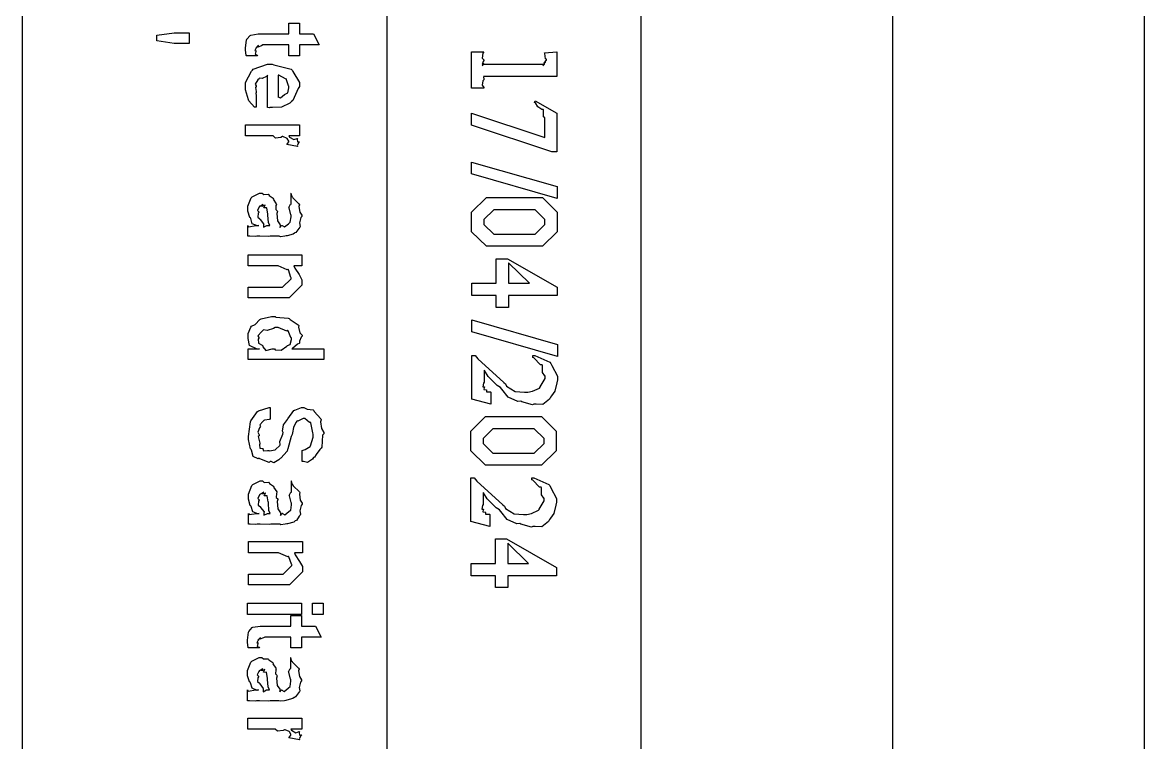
# Model space of a CAD drawing. Extents: x 0.2 to 11.6, y 0.3 to 16.2.
# Drawn here: x 2.912 to 3.707, y 0.869 to 1.379 of the extents above; entities that cross this region are included whole.
import ezdxf

# ---------------------------------------------------------------- set-up
doc = ezdxf.new("R2010")
doc.units = 0
doc.header["$MEASUREMENT"] = 0

msp = doc.modelspace()

# ---------------------------------------------------------------- linework, layer by layer
at = {"color": 0}
for p, q in [((2.91168, 0.530003), (2.91168, 4.18001)), ((3.16997, 0.528321), (3.16997, 4.18001)), ((3.34999, 0.528321), (3.34999, 4.18001)), ((3.52832, 0.528321), (3.52832, 4.18001)), ((3.70665, 0.528321), (3.70665, 4.18001)), ((3.10032, 1.37071), (3.10032, 1.37831)), ((3.10032, 1.37831), (3.10792, 1.37831)), ((3.10792, 1.37831), (3.10792, 1.37071)), ((3.00678, 1.36984), (3.01915, 1.37158)), ((3.00678, 1.36572), (3.00678, 1.36984)), ((3.00678, 1.36984), (3.00678, 1.36984)), ((3.01915, 1.37158), (3.02979, 1.37158)), ((3.02979, 1.37158), (3.02979, 1.36399)), ((3.07069, 1.36697), (3.07308, 1.36968)), ((3.07308, 1.36968), (3.0734, 1.36985)), ((3.0734, 1.36985), (3.07861, 1.37071)), ((3.0734, 1.36985), (3.0734, 1.36985)), ((3.07861, 1.37071), (3.08035, 1.37071)), ((3.08035, 1.37071), (3.10032, 1.37071)), ((3.10792, 1.37071), (3.11789, 1.37071)), ((3.11789, 1.37071), (3.12181, 1.3629)), ((3.01915, 1.36399), (3.00678, 1.36572)), ((3.02979, 1.36399), (3.01915, 1.36399)), ((3.06972, 1.36073), (3.07042, 1.36648)), ((3.06972, 1.35943), (3.06972, 1.36073)), ((3.06972, 1.36073), (3.06972, 1.36073)), ((3.07021, 1.35541), (3.06972, 1.35943)), ((3.07042, 1.36648), (3.07058, 1.36681)), ((3.07058, 1.36681), (3.07069, 1.36697)), ((3.07731, 1.36084), (3.07639, 1.35889)), ((3.0784, 1.36219), (3.07704, 1.36067)), ((3.07704, 1.36067), (3.07775, 1.36138)), ((3.07775, 1.36138), (3.07731, 1.36084)), ((3.07775, 1.36138), (3.07775, 1.36138)), ((3.0784, 1.36133), (3.07883, 1.36268)), ((3.07883, 1.36268), (3.0784, 1.36219)), ((3.08111, 1.36236), (3.0784, 1.36133)), ((3.07883, 1.36268), (3.07883, 1.36268)), ((3.08188, 1.3629), (3.08111, 1.36236)), ((3.10032, 1.3629), (3.08188, 1.3629)), ((3.10032, 1.3553), (3.10032, 1.3629)), ((3.12181, 1.3629), (3.10792, 1.3629)), ((3.10792, 1.3629), (3.10792, 1.3553)), ((3.07036, 1.35531), (3.07021, 1.35541)), ((3.07818, 1.35531), (3.07036, 1.35531)), ((3.07639, 1.35889), (3.07731, 1.35883)), ((3.07693, 1.35829), (3.07656, 1.35628)), ((3.07656, 1.35628), (3.07801, 1.35568)), ((3.07731, 1.35878), (3.07693, 1.35829)), ((3.07731, 1.35883), (3.07731, 1.35878)), ((3.07801, 1.35568), (3.07818, 1.35531)), ((3.07818, 1.35531), (3.07818, 1.35531)), ((3.10792, 1.3553), (3.10032, 1.3553)), ((3.22976, 1.33219), (3.22976, 1.35802)), ((3.22976, 1.35802), (3.23844, 1.35802)), ((3.23785, 1.35709), (3.23731, 1.35352)), ((3.23731, 1.35352), (3.23844, 1.35238)), ((3.23844, 1.35802), (3.23785, 1.35709)), ((3.23844, 1.35194), (3.23807, 1.35129)), ((3.23844, 1.35238), (3.23844, 1.35194)), ((3.28136, 1.35032), (3.28293, 1.35221)), ((3.28162, 1.35737), (3.29031, 1.35802)), ((3.28185, 1.35693), (3.28162, 1.35737)), ((3.28228, 1.35303), (3.28185, 1.35693)), ((3.28293, 1.35281), (3.28228, 1.35303)), ((3.28293, 1.35221), (3.28293, 1.35281)), ((3.29031, 1.35802), (3.29031, 1.34239)), ((3.29031, 1.35802), (3.29031, 1.35802)), ((3.06976, 1.33632), (3.07389, 1.3444)), ((3.07389, 1.3444), (3.07476, 1.34511)), ((3.07476, 1.34511), (3.07514, 1.34565)), ((3.07514, 1.34565), (3.08524, 1.34923)), ((3.08524, 1.34923), (3.08865, 1.34923)), ((3.08865, 1.34923), (3.08979, 1.34874)), ((3.08979, 1.34874), (3.10211, 1.34565)), ((3.10211, 1.34565), (3.10297, 1.34489)), ((3.10297, 1.34489), (3.10335, 1.34402)), ((3.10335, 1.34402), (3.10796, 1.33621)), ((3.23807, 1.35129), (3.23731, 1.34912)), ((3.23731, 1.34912), (3.23844, 1.34999)), ((3.23813, 1.34956), (3.23731, 1.34814)), ((3.23731, 1.34814), (3.23844, 1.34934)), ((3.23844, 1.34999), (3.23813, 1.34956)), ((3.23844, 1.34999), (3.23844, 1.34999)), ((3.23844, 1.34934), (3.23844, 1.34934)), ((3.23844, 1.34934), (3.28162, 1.34934)), ((3.28033, 1.3482), (3.28162, 1.34939)), ((3.28131, 1.34907), (3.28033, 1.3482)), ((3.28049, 1.34885), (3.28217, 1.35075)), ((3.28136, 1.34956), (3.28049, 1.34885)), ((3.28162, 1.34934), (3.28131, 1.34907)), ((3.28207, 1.35069), (3.28136, 1.35032)), ((3.28162, 1.34977), (3.28136, 1.34956)), ((3.28162, 1.34939), (3.28162, 1.34977)), ((3.28228, 1.35086), (3.28207, 1.35069)), ((3.28217, 1.35075), (3.28228, 1.35086)), ((3.06976, 1.33339), (3.06976, 1.33632)), ((3.0785, 1.33822), (3.07661, 1.33523)), ((3.07932, 1.33903), (3.0785, 1.33822)), ((3.07954, 1.33936), (3.07932, 1.33903)), ((3.08154, 1.33919), (3.07954, 1.33936)), ((3.08458, 1.34066), (3.08154, 1.33919)), ((3.08518, 1.34142), (3.08458, 1.34066)), ((3.08518, 1.31863), (3.08518, 1.34142)), ((3.09278, 1.34142), (3.09278, 1.32623)), ((3.09332, 1.34142), (3.09278, 1.34142)), ((3.09278, 1.34142), (3.09278, 1.34142)), ((3.09799, 1.33898), (3.09332, 1.34142)), ((3.09819, 1.33925), (3.09799, 1.33898)), ((3.09853, 1.33892), (3.09819, 1.33925)), ((3.1001, 1.33398), (3.09853, 1.33892)), ((3.10796, 1.33621), (3.10796, 1.3336)), ((3.23796, 1.3374), (3.23731, 1.33436)), ((3.23844, 1.33827), (3.23796, 1.3374)), ((3.23844, 1.34022), (3.23833, 1.34022)), ((3.23833, 1.34022), (3.23844, 1.33876)), ((3.23844, 1.34066), (3.23839, 1.34066)), ((3.23839, 1.34066), (3.23844, 1.34033)), ((3.29031, 1.34066), (3.23844, 1.34066)), ((3.23844, 1.34033), (3.23844, 1.34022)), ((3.23844, 1.33876), (3.23844, 1.33827)), ((3.29031, 1.34239), (3.29031, 1.34066)), ((3.06976, 1.33106), (3.06976, 1.33339)), ((3.07172, 1.32406), (3.06976, 1.33106)), ((3.07661, 1.33523), (3.07736, 1.33388)), ((3.07736, 1.33339), (3.07682, 1.33274)), ((3.07682, 1.33274), (3.07736, 1.32997)), ((3.07736, 1.32905), (3.0771, 1.32894)), ((3.0771, 1.32894), (3.07736, 1.32693)), ((3.07736, 1.33388), (3.07736, 1.33339)), ((3.07736, 1.32997), (3.07736, 1.32905)), ((3.09446, 1.32552), (3.09744, 1.32775)), ((3.09744, 1.32775), (3.09776, 1.32796)), ((3.09776, 1.32796), (3.09967, 1.32894)), ((3.09776, 1.32796), (3.09776, 1.32796)), ((3.09967, 1.32894), (3.10038, 1.33263)), ((3.10038, 1.33382), (3.1001, 1.33398)), ((3.10038, 1.33263), (3.10038, 1.33382)), ((3.1071, 1.33214), (3.10325, 1.32368)), ((3.10796, 1.3336), (3.1071, 1.33214)), ((3.23844, 1.33219), (3.22976, 1.33219)), ((3.23731, 1.33436), (3.23844, 1.33274)), ((3.23844, 1.33274), (3.23844, 1.33219)), ((3.07206, 1.32341), (3.07172, 1.32406)), ((3.07172, 1.32406), (3.07172, 1.32406)), ((3.07611, 1.31879), (3.07206, 1.32341)), ((3.07736, 1.32693), (3.07736, 1.32623)), ((3.07736, 1.32623), (3.07736, 1.31885)), ((3.07736, 1.32623), (3.07736, 1.32623)), ((3.09278, 1.32623), (3.09272, 1.32617)), ((3.09272, 1.32617), (3.09446, 1.32552)), ((3.10101, 1.32162), (3.09511, 1.31879)), ((3.10232, 1.32297), (3.10101, 1.32162)), ((3.10325, 1.32368), (3.10232, 1.32297)), ((3.27453, 1.32226), (3.27496, 1.32335)), ((3.27518, 1.32194), (3.27453, 1.32226)), ((3.27496, 1.32335), (3.29036, 1.31467)), ((3.27692, 1.31912), (3.27518, 1.32194)), ((3.07736, 1.31885), (3.07611, 1.31879)), ((3.0855, 1.31863), (3.08518, 1.31863)), ((3.08664, 1.31847), (3.0855, 1.31863)), ((3.08692, 1.31863), (3.08664, 1.31847)), ((3.08892, 1.31863), (3.08692, 1.31863)), ((3.09511, 1.31879), (3.08892, 1.31863)), ((3.22982, 1.30599), (3.22982, 1.31467)), ((3.22982, 1.31467), (3.28168, 1.29731)), ((3.27974, 1.31722), (3.27692, 1.31912)), ((3.2806, 1.31727), (3.27974, 1.31722)), ((3.28076, 1.317), (3.2806, 1.31727)), ((3.28082, 1.31196), (3.28076, 1.317)), ((3.28168, 1.31141), (3.28082, 1.31196)), ((3.29036, 1.31467), (3.29036, 1.28711)), ((3.29036, 1.31467), (3.29036, 1.31467)), ((3.06982, 1.30632), (3.10801, 1.30632)), ((3.06982, 1.2985), (3.06982, 1.30632)), ((3.06982, 1.30632), (3.06982, 1.30632)), ((3.10801, 1.30632), (3.10801, 1.2985)), ((3.28668, 1.28711), (3.22982, 1.30599)), ((3.28168, 1.29731), (3.28168, 1.31141)), ((3.08871, 1.2985), (3.06982, 1.2985)), ((3.08925, 1.2985), (3.08871, 1.2985)), ((3.09088, 1.29693), (3.08925, 1.2985)), ((3.09478, 1.29747), (3.09088, 1.29693)), ((3.09586, 1.29807), (3.09478, 1.29747)), ((3.09619, 1.29796), (3.09586, 1.29807)), ((3.09912, 1.29677), (3.09619, 1.29796)), ((3.09933, 1.29666), (3.09912, 1.29677)), ((3.09912, 1.29677), (3.09912, 1.29677)), ((3.10042, 1.29481), (3.09933, 1.29666)), ((3.10801, 1.2985), (3.10042, 1.2985)), ((3.10042, 1.2985), (3.10081, 1.29769)), ((3.10081, 1.29769), (3.10394, 1.29595)), ((3.10394, 1.29595), (3.10628, 1.29671)), ((3.10628, 1.29671), (3.1065, 1.29655)), ((3.1065, 1.29655), (3.10628, 1.29612)), ((3.10628, 1.29612), (3.1065, 1.29422)), ((3.0989, 1.29243), (3.10042, 1.29422)), ((3.1065, 1.29091), (3.0989, 1.29243)), ((3.0989, 1.29243), (3.0989, 1.29243)), ((3.10042, 1.29422), (3.10042, 1.29481)), ((3.10042, 1.29481), (3.10042, 1.29481)), ((3.10747, 1.29384), (3.10628, 1.29167)), ((3.10628, 1.29167), (3.10656, 1.29102)), ((3.1065, 1.29422), (3.10801, 1.29438)), ((3.10656, 1.29102), (3.1065, 1.29091)), ((3.10801, 1.29438), (3.10747, 1.29384)), ((3.10801, 1.29438), (3.10801, 1.29438)), ((3.22993, 1.27154), (3.22993, 1.28)), ((3.22993, 1.28), (3.29047, 1.26264)), ((3.29036, 1.28711), (3.28668, 1.28711)), ((3.29047, 1.25418), (3.22993, 1.27154)), ((3.07449, 1.25543), (3.07969, 1.25803)), ((3.07969, 1.25803), (3.08143, 1.25803)), ((3.08143, 1.25803), (3.08143, 1.25803)), ((3.08143, 1.25803), (3.08263, 1.257)), ((3.08263, 1.257), (3.08583, 1.25716)), ((3.08583, 1.25716), (3.08621, 1.25694)), ((3.08621, 1.25694), (3.08649, 1.25635)), ((3.08649, 1.25635), (3.08925, 1.25445)), ((3.10206, 1.25803), (3.10178, 1.25781)), ((3.10178, 1.25781), (3.10243, 1.25553)), ((3.10206, 1.25022), (3.10206, 1.25803)), ((3.29047, 1.26264), (3.29047, 1.25418)), ((3.07146, 1.2487), (3.07379, 1.25472)), ((3.07146, 1.24653), (3.07146, 1.2487)), ((3.07379, 1.25472), (3.07428, 1.25521)), ((3.07428, 1.25521), (3.07449, 1.25543)), ((3.07937, 1.24821), (3.07818, 1.24566)), ((3.07992, 1.24892), (3.07937, 1.24821)), ((3.08171, 1.24973), (3.07964, 1.24837)), ((3.07964, 1.24837), (3.07992, 1.24892)), ((3.07992, 1.24892), (3.07992, 1.24892)), ((3.08137, 1.24859), (3.08231, 1.25022)), ((3.08311, 1.24924), (3.08137, 1.24859)), ((3.08231, 1.25022), (3.08171, 1.24973)), ((3.08231, 1.25022), (3.08231, 1.25022)), ((3.08263, 1.24756), (3.08365, 1.24951)), ((3.08361, 1.24956), (3.08311, 1.24924)), ((3.08365, 1.24951), (3.08361, 1.24956)), ((3.08925, 1.25445), (3.08946, 1.25412)), ((3.08946, 1.25412), (3.08931, 1.25363)), ((3.08931, 1.25363), (3.09147, 1.25038)), ((3.09131, 1.24918), (3.0911, 1.24637)), ((3.09164, 1.25), (3.09131, 1.24918)), ((3.09147, 1.25038), (3.09164, 1.25)), ((3.10032, 1.24783), (3.10151, 1.25016)), ((3.10151, 1.25016), (3.10206, 1.25022)), ((3.10243, 1.25553), (3.10292, 1.25521)), ((3.10292, 1.25521), (3.10314, 1.25461)), ((3.10314, 1.25461), (3.10758, 1.25038)), ((3.10758, 1.25038), (3.10792, 1.24978)), ((3.10792, 1.24978), (3.10758, 1.24859)), ((3.10758, 1.24859), (3.10813, 1.24452)), ((3.22993, 1.24447), (3.24035, 1.25488)), ((3.24035, 1.25488), (3.25988, 1.25488)), ((3.25988, 1.25488), (3.28006, 1.25488)), ((3.25988, 1.25488), (3.25988, 1.25488)), ((3.28006, 1.25488), (3.29047, 1.24447)), ((3.29047, 1.25418), (3.29047, 1.25418)), ((3.07146, 1.24512), (3.07146, 1.24653)), ((3.07275, 1.24072), (3.07146, 1.24512)), ((3.07319, 1.24045), (3.07275, 1.24072)), ((3.07346, 1.23996), (3.07319, 1.24045)), ((3.07818, 1.24566), (3.07904, 1.24468)), ((3.07861, 1.24371), (3.07835, 1.24094)), ((3.07835, 1.24094), (3.07992, 1.23975)), ((3.07904, 1.24436), (3.07861, 1.24371)), ((3.07904, 1.24468), (3.07904, 1.24436)), ((3.08425, 1.24745), (3.08263, 1.24756)), ((3.08469, 1.24761), (3.08425, 1.24745)), ((3.08475, 1.2474), (3.08469, 1.24761)), ((3.08544, 1.24333), (3.08475, 1.2474)), ((3.08556, 1.24327), (3.08544, 1.24333)), ((3.08561, 1.2424), (3.08556, 1.24327)), ((3.08589, 1.23714), (3.08561, 1.2424)), ((3.0911, 1.24637), (3.09224, 1.24539)), ((3.09229, 1.24501), (3.09185, 1.24343)), ((3.09185, 1.24343), (3.09239, 1.23828)), ((3.09224, 1.24539), (3.09229, 1.24501)), ((3.10058, 1.24756), (3.10032, 1.24783)), ((3.10032, 1.24783), (3.10032, 1.24783)), ((3.10178, 1.24268), (3.10058, 1.24756)), ((3.10146, 1.23747), (3.10206, 1.24121)), ((3.10206, 1.2424), (3.10178, 1.24268)), ((3.10206, 1.24121), (3.10206, 1.2424)), ((3.10889, 1.24061), (3.10792, 1.23682)), ((3.10813, 1.24452), (3.10965, 1.24229)), ((3.10965, 1.24153), (3.10889, 1.24061)), ((3.10965, 1.24229), (3.10965, 1.24153)), ((3.22993, 1.23796), (3.22993, 1.24447)), ((3.24556, 1.2462), (3.23861, 1.23926)), ((3.25922, 1.2462), (3.24556, 1.2462)), ((3.27485, 1.2462), (3.25922, 1.2462)), ((3.25922, 1.2462), (3.25922, 1.2462)), ((3.28179, 1.23926), (3.27485, 1.2462)), ((3.29047, 1.24447), (3.29047, 1.23752)), ((3.07146, 1.22743), (3.07146, 1.23502)), ((3.07146, 1.23502), (3.07189, 1.23421)), ((3.07189, 1.23421), (3.07726, 1.23503)), ((3.07454, 1.23622), (3.07346, 1.23996)), ((3.07818, 1.2347), (3.07454, 1.23622)), ((3.07726, 1.23503), (3.07904, 1.23503)), ((3.07904, 1.23503), (3.07818, 1.2347)), ((3.07904, 1.23503), (3.07904, 1.23503)), ((3.07992, 1.23975), (3.08014, 1.23937)), ((3.08014, 1.23937), (3.08003, 1.23926)), ((3.08003, 1.23926), (3.08251, 1.23611)), ((3.08274, 1.23589), (3.08247, 1.23551)), ((3.08247, 1.23551), (3.08247, 1.23378)), ((3.08247, 1.23378), (3.0849, 1.23503)), ((3.08251, 1.23611), (3.08274, 1.23589)), ((3.0849, 1.23503), (3.08578, 1.23503)), ((3.08578, 1.23503), (3.08686, 1.23503)), ((3.08686, 1.23503), (3.08589, 1.23714)), ((3.08686, 1.23503), (3.08686, 1.23503)), ((3.08686, 1.23503), (3.08686, 1.23503)), ((3.09239, 1.23828), (3.09424, 1.23557)), ((3.09412, 1.23367), (3.09532, 1.23502)), ((3.09424, 1.23475), (3.09412, 1.23367)), ((3.09424, 1.23557), (3.09446, 1.23503)), ((3.09446, 1.23503), (3.09424, 1.23475)), ((3.09532, 1.23502), (3.09576, 1.23503)), ((3.09576, 1.23503), (3.09571, 1.23497)), ((3.09571, 1.23497), (3.09722, 1.23405)), ((3.09722, 1.23405), (3.1001, 1.23633)), ((3.1001, 1.23633), (3.10032, 1.23655)), ((3.10032, 1.23655), (3.10146, 1.23747)), ((3.10032, 1.23655), (3.10032, 1.23655)), ((3.10742, 1.23302), (3.10542, 1.23014)), ((3.10813, 1.23394), (3.10742, 1.23302)), ((3.10792, 1.23682), (3.10835, 1.23443)), ((3.10835, 1.23443), (3.10813, 1.23394)), ((3.22993, 1.23058), (3.22993, 1.23796)), ((3.23861, 1.23926), (3.23861, 1.23774)), ((3.23861, 1.23774), (3.23861, 1.23579)), ((3.23861, 1.23579), (3.24556, 1.22884)), ((3.27485, 1.22884), (3.28179, 1.23579)), ((3.28179, 1.23752), (3.28179, 1.23926)), ((3.28179, 1.23579), (3.28179, 1.23752)), ((3.29047, 1.23752), (3.29047, 1.23058)), ((3.07275, 1.22743), (3.07146, 1.22743)), ((3.07667, 1.22716), (3.07275, 1.22743)), ((3.07775, 1.22743), (3.07667, 1.22716)), ((3.07981, 1.22743), (3.07775, 1.22743)), ((3.08604, 1.22716), (3.07981, 1.22743)), ((3.08729, 1.22743), (3.08604, 1.22716)), ((3.09338, 1.22743), (3.08729, 1.22743)), ((3.09364, 1.22743), (3.09338, 1.22743)), ((3.09451, 1.22705), (3.09364, 1.22743)), ((3.09754, 1.22743), (3.09451, 1.22705)), ((3.09858, 1.22765), (3.09754, 1.22743)), ((3.09912, 1.22775), (3.09858, 1.22765)), ((3.10357, 1.22895), (3.09912, 1.22775)), ((3.10444, 1.2296), (3.10357, 1.22895)), ((3.10465, 1.22976), (3.10444, 1.2296)), ((3.10542, 1.23014), (3.10465, 1.22976)), ((3.24035, 1.22038), (3.22993, 1.23058)), ((3.24556, 1.22884), (3.26204, 1.22884)), ((3.26204, 1.22884), (3.27485, 1.22884)), ((3.29047, 1.23058), (3.28006, 1.22038)), ((3.26053, 1.22038), (3.24035, 1.22038)), ((3.28006, 1.22038), (3.26053, 1.22038)), ((3.0715, 1.2143), (3.10969, 1.2143)), ((3.0715, 1.20649), (3.0715, 1.2143)), ((3.0715, 1.2143), (3.0715, 1.2143)), ((3.10969, 1.2143), (3.10969, 1.20649)), ((3.2474, 1.21153), (3.25521, 1.21154)), ((3.2474, 1.19417), (3.2474, 1.21153)), ((3.25521, 1.21154), (3.29058, 1.19135)), ((3.27083, 1.19417), (3.25607, 1.2085)), ((3.25607, 1.2085), (3.25607, 1.19417)), ((3.0906, 1.20649), (3.0715, 1.20649)), ((3.09278, 1.20649), (3.0906, 1.20649)), ((3.09928, 1.20367), (3.09278, 1.20649)), ((3.09972, 1.2041), (3.09928, 1.20367)), ((3.1001, 1.20367), (3.09972, 1.2041)), ((3.10183, 1.1983), (3.1001, 1.20367)), ((3.10969, 1.20649), (3.10406, 1.20649)), ((3.10406, 1.20649), (3.1046, 1.20486)), ((3.1046, 1.20486), (3.10769, 1.20036)), ((3.09603, 1.1913), (3.10211, 1.19737)), ((3.10969, 1.19282), (3.10058, 1.1837)), ((3.10211, 1.19802), (3.10183, 1.1983)), ((3.10211, 1.19737), (3.10211, 1.19802)), ((3.10769, 1.20036), (3.10969, 1.19667)), ((3.10969, 1.19667), (3.10969, 1.19542)), ((3.10969, 1.19542), (3.10969, 1.19282)), ((3.23004, 1.18549), (3.23003, 1.19417)), ((3.23003, 1.19417), (3.2474, 1.19417)), ((3.25607, 1.19417), (3.27083, 1.19417)), ((3.25607, 1.19417), (3.25607, 1.19417)), ((3.0715, 1.1837), (3.0715, 1.1913)), ((3.0715, 1.1913), (3.09278, 1.1913)), ((3.09278, 1.1913), (3.09603, 1.1913)), ((3.2474, 1.18549), (3.23004, 1.18549)), ((3.24739, 1.17703), (3.2474, 1.18549)), ((3.29058, 1.18549), (3.25607, 1.18549)), ((3.25607, 1.18549), (3.25608, 1.17703)), ((3.29058, 1.19135), (3.29058, 1.18549)), ((3.09451, 1.1837), (3.0715, 1.1837)), ((3.10058, 1.1837), (3.09451, 1.1837)), ((3.25608, 1.17703), (3.24739, 1.17703)), ((3.25608, 1.17703), (3.25608, 1.17703)), ((3.07997, 1.16856), (3.08074, 1.16889)), ((3.08074, 1.16889), (3.08822, 1.17063)), ((3.08074, 1.16889), (3.08074, 1.16889)), ((3.08822, 1.17063), (3.09071, 1.17063)), ((3.09071, 1.17063), (3.09119, 1.17014)), ((3.09119, 1.17014), (3.09993, 1.16938)), ((3.09993, 1.16938), (3.10069, 1.16911)), ((3.10069, 1.16911), (3.10129, 1.16846)), ((3.07161, 1.15848), (3.07357, 1.16314)), ((3.07357, 1.16314), (3.074, 1.16368)), ((3.074, 1.16368), (3.07656, 1.16498)), ((3.074, 1.16368), (3.074, 1.16368)), ((3.07656, 1.16498), (3.07997, 1.16856)), ((3.08251, 1.16103), (3.08203, 1.16064)), ((3.08501, 1.16075), (3.08251, 1.16103)), ((3.08951, 1.162), (3.08501, 1.16075)), ((3.09071, 1.16282), (3.08951, 1.162)), ((3.09278, 1.16282), (3.09071, 1.16282)), ((3.09071, 1.16282), (3.09071, 1.16282)), ((3.09896, 1.16032), (3.09278, 1.16282)), ((3.09939, 1.16086), (3.09896, 1.16032)), ((3.09982, 1.16053), (3.09939, 1.16086)), ((3.10129, 1.16846), (3.10699, 1.16466)), ((3.10699, 1.16466), (3.10742, 1.16412)), ((3.10742, 1.16412), (3.10721, 1.16292)), ((3.10721, 1.16292), (3.10818, 1.15896)), ((3.23008, 1.15972), (3.23008, 1.16819)), ((3.23008, 1.16819), (3.29064, 1.15082)), ((3.07161, 1.15674), (3.07161, 1.15848)), ((3.07161, 1.15511), (3.07161, 1.15674)), ((3.0726, 1.15006), (3.07161, 1.15511)), ((3.08106, 1.15983), (3.07856, 1.15695)), ((3.07856, 1.15695), (3.07921, 1.15565)), ((3.07921, 1.15522), (3.07878, 1.15462)), ((3.07878, 1.15462), (3.07894, 1.15169)), ((3.07921, 1.15565), (3.07921, 1.15522)), ((3.08203, 1.16064), (3.08106, 1.15983)), ((3.10194, 1.1556), (3.09982, 1.16053)), ((3.10146, 1.15077), (3.10221, 1.1543)), ((3.10221, 1.15543), (3.10194, 1.1556)), ((3.10221, 1.1543), (3.10221, 1.15543)), ((3.10792, 1.15316), (3.10786, 1.1518)), ((3.10915, 1.15603), (3.10792, 1.15316)), ((3.10818, 1.15896), (3.10981, 1.15733)), ((3.10981, 1.15674), (3.10915, 1.15603)), ((3.10981, 1.15733), (3.10981, 1.15674)), ((3.29064, 1.14236), (3.23008, 1.15972)), ((3.07161, 1.14762), (3.07964, 1.14762)), ((3.07161, 1.14003), (3.07161, 1.14762)), ((3.07161, 1.14762), (3.07161, 1.14762)), ((3.07807, 1.14735), (3.0726, 1.15006)), ((3.07964, 1.14762), (3.07807, 1.14735)), ((3.07894, 1.15169), (3.08154, 1.15017)), ((3.08154, 1.15017), (3.08203, 1.14979)), ((3.08203, 1.14979), (3.08188, 1.14919)), ((3.08188, 1.14919), (3.08415, 1.14654)), ((3.08415, 1.14654), (3.08871, 1.14762)), ((3.08871, 1.14762), (3.09028, 1.14762)), ((3.09028, 1.14762), (3.09071, 1.14697)), ((3.09071, 1.14697), (3.09506, 1.14686)), ((3.09506, 1.14686), (3.0989, 1.14963)), ((3.0989, 1.14963), (3.09939, 1.15001)), ((3.09939, 1.15001), (3.09944, 1.14996)), ((3.09944, 1.14996), (3.10146, 1.15077)), ((3.10297, 1.14789), (3.10243, 1.14762)), ((3.10243, 1.14762), (3.12522, 1.14762)), ((3.10661, 1.15104), (3.10297, 1.14789)), ((3.10764, 1.15153), (3.10661, 1.15104)), ((3.10786, 1.1518), (3.10764, 1.15153)), ((3.12522, 1.14762), (3.12522, 1.14003)), ((3.29064, 1.15082), (3.29064, 1.14236)), ((3.12522, 1.14003), (3.07161, 1.14003)), ((3.23014, 1.11203), (3.23014, 1.14307)), ((3.23014, 1.14307), (3.23232, 1.14307)), ((3.23232, 1.14307), (3.23432, 1.14068)), ((3.23432, 1.14068), (3.25261, 1.12386)), ((3.27333, 1.14155), (3.27333, 1.14307)), ((3.27333, 1.14307), (3.27458, 1.1429)), ((3.27403, 1.14128), (3.27333, 1.14155)), ((3.27881, 1.13634), (3.27403, 1.14128)), ((3.27458, 1.1429), (3.28537, 1.13818)), ((3.28537, 1.13818), (3.28614, 1.13742)), ((3.28614, 1.13742), (3.28683, 1.13596)), ((3.29064, 1.14236), (3.29064, 1.14236)), ((3.23904, 1.13232), (3.23882, 1.13265)), ((3.23882, 1.13265), (3.23882, 1.12419)), ((3.24164, 1.12798), (3.23904, 1.13232)), ((3.27983, 1.13634), (3.27881, 1.13634)), ((3.28017, 1.1358), (3.27983, 1.13634)), ((3.28017, 1.13102), (3.28017, 1.1358)), ((3.28185, 1.12847), (3.28017, 1.13102)), ((3.28683, 1.13596), (3.29069, 1.12831)), ((3.23833, 1.12348), (3.23774, 1.12088)), ((3.23882, 1.12419), (3.23833, 1.12348)), ((3.2481, 1.12163), (3.24164, 1.12798)), ((3.25032, 1.12028), (3.2481, 1.12163)), ((3.25261, 1.12386), (3.25401, 1.12288)), ((3.25401, 1.12288), (3.25456, 1.12131)), ((3.25456, 1.12131), (3.26085, 1.11757)), ((3.27854, 1.12066), (3.28201, 1.12657)), ((3.28201, 1.12853), (3.28185, 1.12847)), ((3.28201, 1.12657), (3.28201, 1.12853)), ((3.29025, 1.1237), (3.28879, 1.11773)), ((3.29069, 1.12571), (3.29025, 1.1237)), ((3.29069, 1.12831), (3.29069, 1.12571)), ((3.23774, 1.12088), (3.23899, 1.12066)), ((3.23876, 1.12028), (3.2385, 1.11887)), ((3.2385, 1.11887), (3.24035, 1.11871)), ((3.23904, 1.1205), (3.23876, 1.12028)), ((3.23899, 1.12066), (3.23904, 1.1205)), ((3.24035, 1.11871), (3.24056, 1.11854)), ((3.24056, 1.11854), (3.2404, 1.11849)), ((3.2404, 1.11849), (3.2405, 1.11735)), ((3.2405, 1.11735), (3.24328, 1.11713)), ((3.24328, 1.11713), (3.2436, 1.11702)), ((3.2436, 1.11702), (3.2436, 1.10856)), ((3.25119, 1.11919), (3.25032, 1.12028)), ((3.25575, 1.11339), (3.25119, 1.11919)), ((3.26275, 1.1103), (3.25575, 1.11339)), ((3.26085, 1.11757), (3.26742, 1.11702)), ((3.26742, 1.11702), (3.26964, 1.11702)), ((3.26964, 1.11702), (3.27306, 1.11773)), ((3.26964, 1.11702), (3.26964, 1.11702)), ((3.27306, 1.11773), (3.27794, 1.11995)), ((3.27794, 1.11995), (3.27854, 1.1205)), ((3.27854, 1.1205), (3.27854, 1.12066)), ((3.28569, 1.11355), (3.285, 1.11198)), ((3.28651, 1.11437), (3.28569, 1.11355)), ((3.28879, 1.11773), (3.28651, 1.11437)), ((3.07889, 1.10373), (3.08637, 1.10623)), ((3.08637, 1.10623), (3.08712, 1.10623)), ((3.08712, 1.10623), (3.08712, 1.09842)), ((3.08712, 1.10623), (3.08712, 1.10623)), ((3.10454, 1.10427), (3.10938, 1.10623)), ((3.10938, 1.10623), (3.111, 1.10623)), ((3.111, 1.10623), (3.111, 1.10623)), ((3.111, 1.10623), (3.11328, 1.10493)), ((3.2436, 1.10856), (3.23014, 1.11203)), ((3.2436, 1.10856), (3.2436, 1.10856)), ((3.26486, 1.11051), (3.26275, 1.1103)), ((3.26557, 1.11019), (3.26486, 1.11051)), ((3.273, 1.10796), (3.26557, 1.11019)), ((3.27399, 1.10856), (3.273, 1.10796)), ((3.27556, 1.10856), (3.27399, 1.10856)), ((3.28033, 1.10829), (3.27556, 1.10856)), ((3.285, 1.11198), (3.28033, 1.10829)), ((3.07346, 1.09668), (3.07829, 1.10319)), ((3.07829, 1.10319), (3.07889, 1.10362)), ((3.07889, 1.10362), (3.07889, 1.10373)), ((3.08306, 1.09711), (3.08279, 1.0969)), ((3.08669, 1.09771), (3.08306, 1.09711)), ((3.08712, 1.09842), (3.08669, 1.09771)), ((3.09674, 1.09397), (3.09944, 1.09771)), ((3.09944, 1.09771), (3.09972, 1.0982)), ((3.09972, 1.0982), (3.104, 1.10395)), ((3.09972, 1.0982), (3.09972, 1.0982)), ((3.104, 1.10395), (3.10449, 1.10427)), ((3.10449, 1.10427), (3.10454, 1.10427)), ((3.10969, 1.09782), (3.10667, 1.09646)), ((3.11057, 1.09842), (3.10969, 1.09782)), ((3.11165, 1.09842), (3.11057, 1.09842)), ((3.11501, 1.09549), (3.11165, 1.09842)), ((3.11328, 1.10493), (3.11762, 1.10444)), ((3.11762, 1.10444), (3.11817, 1.10406)), ((3.11817, 1.10406), (3.11833, 1.10335)), ((3.11833, 1.10335), (3.12304, 1.09809)), ((3.12337, 1.09733), (3.12294, 1.09603)), ((3.12304, 1.09809), (3.12337, 1.09733)), ((3.22933, 1.0893), (3.23975, 1.09972)), ((3.23975, 1.09972), (3.25928, 1.09972)), ((3.25928, 1.09972), (3.27946, 1.09972)), ((3.25928, 1.09972), (3.25928, 1.09972)), ((3.27946, 1.09972), (3.28988, 1.0893)), ((3.07172, 1.08561), (3.07314, 1.09592)), ((3.07314, 1.09592), (3.07346, 1.09668)), ((3.07346, 1.09668), (3.07346, 1.09668)), ((3.07954, 1.0918), (3.07844, 1.08876)), ((3.08018, 1.09256), (3.07954, 1.0918)), ((3.08203, 1.09619), (3.07997, 1.09375)), ((3.07997, 1.09375), (3.08024, 1.09283)), ((3.08024, 1.09283), (3.08018, 1.09256)), ((3.08279, 1.0969), (3.08203, 1.09619)), ((3.09581, 1.08936), (3.09674, 1.09397)), ((3.09646, 1.08843), (3.09581, 1.08936)), ((3.10363, 1.09196), (3.10303, 1.08816)), ((3.10542, 1.09559), (3.10363, 1.09196)), ((3.10622, 1.09668), (3.10542, 1.09559)), ((3.10667, 1.09646), (3.10622, 1.09673)), ((3.10622, 1.09673), (3.10622, 1.09668)), ((3.11556, 1.09581), (3.11501, 1.09549)), ((3.11589, 1.09538), (3.11556, 1.09581)), ((3.11735, 1.08822), (3.11589, 1.09538)), ((3.12294, 1.09603), (3.12354, 1.09136)), ((3.12354, 1.09136), (3.12532, 1.08854)), ((3.22933, 1.08279), (3.22933, 1.0893)), ((3.24496, 1.09104), (3.23801, 1.08409)), ((3.25863, 1.09104), (3.24496, 1.09104)), ((3.27425, 1.09104), (3.25863, 1.09104)), ((3.25863, 1.09104), (3.25863, 1.09104)), ((3.28119, 1.08409), (3.27425, 1.09104)), ((3.28988, 1.0893), (3.28988, 1.08236)), ((3.07172, 1.08344), (3.07172, 1.08561)), ((3.07172, 1.08561), (3.07172, 1.08561)), ((3.07319, 1.07682), (3.07172, 1.08344)), ((3.07844, 1.08876), (3.07932, 1.08675)), ((3.07932, 1.08605), (3.07872, 1.08556)), ((3.07872, 1.08556), (3.07986, 1.08084)), ((3.07932, 1.08675), (3.07932, 1.08605)), ((3.09403, 1.08198), (3.09619, 1.08735)), ((3.09429, 1.07975), (3.09403, 1.08198)), ((3.09619, 1.08735), (3.09646, 1.08843)), ((3.10215, 1.08556), (3.09972, 1.07677)), ((3.10275, 1.08691), (3.10215, 1.08556)), ((3.10303, 1.08816), (3.10275, 1.08691)), ((3.11578, 1.07888), (3.11774, 1.08523)), ((3.11774, 1.08735), (3.11735, 1.08822)), ((3.11774, 1.08523), (3.11774, 1.08735)), ((3.12429, 1.08648), (3.12369, 1.07813)), ((3.12532, 1.08757), (3.12429, 1.08648)), ((3.12532, 1.08854), (3.12532, 1.08757)), ((3.22933, 1.07541), (3.22933, 1.08279)), ((3.23801, 1.08409), (3.23801, 1.08257)), ((3.23801, 1.08257), (3.23801, 1.08062)), ((3.28119, 1.08236), (3.28119, 1.08409)), ((3.28119, 1.08062), (3.28119, 1.08236)), ((3.28988, 1.08236), (3.28988, 1.07541)), ((3.07368, 1.0765), (3.07319, 1.07682)), ((3.074, 1.07584), (3.07368, 1.0765)), ((3.07519, 1.0714), (3.074, 1.07584)), ((3.07997, 1.0804), (3.07964, 1.07981)), ((3.07964, 1.07981), (3.07992, 1.07737)), ((3.07986, 1.08084), (3.07997, 1.0804)), ((3.07992, 1.07737), (3.08192, 1.07715)), ((3.08192, 1.07715), (3.08214, 1.07693)), ((3.08214, 1.07693), (3.08197, 1.07682)), ((3.08197, 1.07682), (3.08246, 1.07541)), ((3.08246, 1.07541), (3.08529, 1.07563)), ((3.08529, 1.07563), (3.08626, 1.07563)), ((3.08626, 1.07563), (3.08664, 1.07536)), ((3.08664, 1.07536), (3.09065, 1.07617)), ((3.09065, 1.07617), (3.09104, 1.07628)), ((3.09104, 1.07628), (3.09407, 1.07926)), ((3.09104, 1.07628), (3.09104, 1.07628)), ((3.09407, 1.07926), (3.09429, 1.07975)), ((3.09429, 1.07975), (3.09429, 1.07975)), ((3.09918, 1.07525), (3.09483, 1.07031)), ((3.0995, 1.07628), (3.09918, 1.07525)), ((3.09972, 1.07677), (3.0995, 1.07628)), ((3.10992, 1.07563), (3.11203, 1.07628)), ((3.10992, 1.06782), (3.10992, 1.07563)), ((3.10992, 1.07563), (3.10992, 1.07563)), ((3.11203, 1.07628), (3.11544, 1.07845)), ((3.11544, 1.07845), (3.11578, 1.07888)), ((3.11578, 1.07888), (3.11578, 1.07888)), ((3.12239, 1.07639), (3.11985, 1.07292)), ((3.12337, 1.07737), (3.12239, 1.07639)), ((3.12369, 1.07813), (3.12337, 1.07737)), ((3.23975, 1.06521), (3.22933, 1.07541)), ((3.23801, 1.08062), (3.24496, 1.07368)), ((3.24496, 1.07368), (3.26144, 1.07368)), ((3.26144, 1.07368), (3.27425, 1.07368)), ((3.27425, 1.07368), (3.28119, 1.08062)), ((3.28988, 1.07541), (3.27946, 1.06521)), ((3.07861, 1.06988), (3.07519, 1.0714)), ((3.07932, 1.07021), (3.07861, 1.06988)), ((3.07992, 1.06982), (3.07932, 1.07021)), ((3.08643, 1.06717), (3.07992, 1.06982)), ((3.08712, 1.06782), (3.08643, 1.06717)), ((3.08778, 1.06782), (3.08712, 1.06782)), ((3.08985, 1.06695), (3.08778, 1.06782)), ((3.09338, 1.06906), (3.08985, 1.06695)), ((3.09429, 1.06999), (3.09338, 1.06906)), ((3.09483, 1.07031), (3.09429, 1.06999)), ((3.11068, 1.06787), (3.10992, 1.06782)), ((3.11361, 1.06711), (3.11068, 1.06787)), ((3.11718, 1.06955), (3.11361, 1.06711)), ((3.11794, 1.07064), (3.11718, 1.06955)), ((3.11849, 1.07107), (3.11794, 1.07064)), ((3.11985, 1.07292), (3.11849, 1.07107)), ((3.25993, 1.06521), (3.23975, 1.06521)), ((3.27946, 1.06521), (3.25993, 1.06521)), ((3.07178, 1.04476), (3.07411, 1.05078)), ((3.07411, 1.05078), (3.0746, 1.05127)), ((3.0746, 1.05127), (3.07482, 1.05149)), ((3.07482, 1.05149), (3.08003, 1.05409)), ((3.08003, 1.05409), (3.08176, 1.05409)), ((3.08176, 1.05409), (3.08176, 1.05409)), ((3.08176, 1.05409), (3.08296, 1.05306)), ((3.08296, 1.05306), (3.08615, 1.05322)), ((3.08615, 1.05322), (3.08653, 1.05301)), ((3.08653, 1.05301), (3.08681, 1.05241)), ((3.08681, 1.05241), (3.08957, 1.05051)), ((3.08957, 1.05051), (3.08979, 1.05018)), ((3.08979, 1.05018), (3.08963, 1.0497)), ((3.08963, 1.0497), (3.09179, 1.04644)), ((3.10238, 1.05409), (3.10211, 1.05387)), ((3.10211, 1.05387), (3.10275, 1.0516)), ((3.10238, 1.04628), (3.10238, 1.05409)), ((3.10275, 1.0516), (3.10325, 1.05127)), ((3.10325, 1.05127), (3.10346, 1.05067)), ((3.10346, 1.05067), (3.10792, 1.04644)), ((3.22944, 1.02539), (3.22944, 1.05642)), ((3.22944, 1.05642), (3.23161, 1.05642)), ((3.23161, 1.05642), (3.23361, 1.05404)), ((3.23361, 1.05404), (3.2519, 1.03722)), ((3.27262, 1.0549), (3.27262, 1.05642)), ((3.27262, 1.05642), (3.27387, 1.05626)), ((3.27333, 1.05463), (3.27262, 1.0549)), ((3.2781, 1.0497), (3.27333, 1.05463)), ((3.27387, 1.05626), (3.28467, 1.05154)), ((3.27914, 1.0497), (3.2781, 1.0497)), ((3.27946, 1.04915), (3.27914, 1.0497)), ((3.28467, 1.05154), (3.28543, 1.05078)), ((3.28543, 1.05078), (3.28614, 1.04932)), ((3.07178, 1.04259), (3.07178, 1.04476)), ((3.07178, 1.04118), (3.07178, 1.04259)), ((3.07969, 1.04427), (3.0785, 1.04172)), ((3.0785, 1.04172), (3.07937, 1.04075)), ((3.08024, 1.04498), (3.07969, 1.04427)), ((3.08203, 1.04579), (3.07997, 1.04443)), ((3.07997, 1.04443), (3.08024, 1.04498)), ((3.08024, 1.04498), (3.08024, 1.04498)), ((3.08171, 1.04465), (3.08263, 1.04628)), ((3.08344, 1.0453), (3.08171, 1.04465)), ((3.08263, 1.04628), (3.08203, 1.04579)), ((3.08263, 1.04628), (3.08263, 1.04628)), ((3.08296, 1.04362), (3.08399, 1.04557)), ((3.08458, 1.04351), (3.08296, 1.04362)), ((3.08393, 1.04563), (3.08344, 1.0453)), ((3.08399, 1.04557), (3.08393, 1.04563)), ((3.08501, 1.04368), (3.08458, 1.04351)), ((3.08507, 1.04346), (3.08501, 1.04368)), ((3.08578, 1.03939), (3.08507, 1.04346)), ((3.09164, 1.04525), (3.09142, 1.04243)), ((3.09142, 1.04243), (3.09256, 1.04145)), ((3.09196, 1.04606), (3.09164, 1.04525)), ((3.09179, 1.04644), (3.09196, 1.04606)), ((3.09256, 1.04145), (3.09261, 1.04107)), ((3.10064, 1.04389), (3.10183, 1.04623)), ((3.10092, 1.04362), (3.10064, 1.04389)), ((3.10064, 1.04389), (3.10064, 1.04389)), ((3.10211, 1.03874), (3.10092, 1.04362)), ((3.10183, 1.04623), (3.10238, 1.04628)), ((3.10792, 1.04644), (3.10824, 1.04584)), ((3.10824, 1.04584), (3.10792, 1.04465)), ((3.10792, 1.04465), (3.10846, 1.04058)), ((3.23833, 1.04568), (3.23813, 1.04601)), ((3.23813, 1.04601), (3.23813, 1.03754)), ((3.24094, 1.04134), (3.23833, 1.04568)), ((3.27946, 1.04438), (3.27946, 1.04915)), ((3.28114, 1.04183), (3.27946, 1.04438)), ((3.28131, 1.04188), (3.28114, 1.04183)), ((3.28131, 1.03993), (3.28131, 1.04188)), ((3.28614, 1.04932), (3.28999, 1.04167)), ((3.28999, 1.04167), (3.28999, 1.03906)), ((3.07308, 1.03678), (3.07178, 1.04118)), ((3.07351, 1.03651), (3.07308, 1.03678)), ((3.07379, 1.03603), (3.07351, 1.03651)), ((3.07488, 1.03228), (3.07379, 1.03603)), ((3.07894, 1.03977), (3.07867, 1.037)), ((3.07867, 1.037), (3.08024, 1.03581)), ((3.07937, 1.04042), (3.07894, 1.03977)), ((3.07937, 1.04075), (3.07937, 1.04042)), ((3.08024, 1.03581), (3.08046, 1.03543)), ((3.08046, 1.03543), (3.08035, 1.03532)), ((3.08035, 1.03532), (3.08285, 1.03217)), ((3.08589, 1.03933), (3.08578, 1.03939)), ((3.08594, 1.03846), (3.08589, 1.03933)), ((3.08621, 1.0332), (3.08594, 1.03846)), ((3.09261, 1.04107), (3.09218, 1.0395)), ((3.09218, 1.0395), (3.09272, 1.03434)), ((3.09272, 1.03434), (3.09457, 1.03163)), ((3.10064, 1.03261), (3.10178, 1.03353)), ((3.10178, 1.03353), (3.10238, 1.03727)), ((3.10238, 1.03847), (3.10211, 1.03874)), ((3.10238, 1.03727), (3.10238, 1.03847)), ((3.10921, 1.03668), (3.10824, 1.03288)), ((3.10846, 1.04058), (3.10997, 1.03836)), ((3.10997, 1.0376), (3.10921, 1.03668)), ((3.10997, 1.03836), (3.10997, 1.0376)), ((3.23762, 1.03684), (3.23703, 1.03423)), ((3.23703, 1.03423), (3.23828, 1.03402)), ((3.23813, 1.03754), (3.23762, 1.03684)), ((3.23807, 1.03364), (3.23779, 1.03223)), ((3.23833, 1.03385), (3.23807, 1.03364)), ((3.23828, 1.03402), (3.23833, 1.03385)), ((3.24739, 1.03499), (3.24094, 1.04134)), ((3.24963, 1.03364), (3.24739, 1.03499)), ((3.25049, 1.03255), (3.24963, 1.03364)), ((3.2519, 1.03722), (3.25331, 1.03624)), ((3.25331, 1.03624), (3.25385, 1.03467)), ((3.25385, 1.03467), (3.26014, 1.03092)), ((3.27724, 1.03331), (3.27783, 1.03385)), ((3.27783, 1.03402), (3.28131, 1.03993)), ((3.27783, 1.03385), (3.27783, 1.03402)), ((3.28956, 1.03705), (3.28808, 1.03109)), ((3.28999, 1.03906), (3.28956, 1.03705)), ((3.07178, 1.02349), (3.07178, 1.03109)), ((3.07178, 1.03109), (3.07221, 1.03027)), ((3.07221, 1.03027), (3.07758, 1.03109)), ((3.0785, 1.03076), (3.07488, 1.03228)), ((3.07758, 1.03109), (3.07937, 1.03109)), ((3.07937, 1.03109), (3.0785, 1.03076)), ((3.07937, 1.03109), (3.07937, 1.03109)), ((3.08306, 1.03196), (3.08279, 1.03157)), ((3.08279, 1.03157), (3.08279, 1.02984)), ((3.08279, 1.02984), (3.08524, 1.03109)), ((3.08285, 1.03217), (3.08306, 1.03196)), ((3.08524, 1.03109), (3.0861, 1.03109)), ((3.0861, 1.03109), (3.08718, 1.03109)), ((3.08718, 1.03109), (3.08621, 1.0332)), ((3.08718, 1.03109), (3.08718, 1.03109)), ((3.08718, 1.03109), (3.08718, 1.03109)), ((3.09446, 1.02973), (3.09565, 1.03109)), ((3.09457, 1.03081), (3.09446, 1.02973)), ((3.09457, 1.03163), (3.09478, 1.03109)), ((3.09478, 1.03109), (3.09457, 1.03081)), ((3.09565, 1.03109), (3.09608, 1.03109)), ((3.09608, 1.03109), (3.09603, 1.03103)), ((3.09603, 1.03103), (3.09754, 1.03011)), ((3.09754, 1.03011), (3.10042, 1.03239)), ((3.10042, 1.03239), (3.10064, 1.03261)), ((3.10064, 1.03261), (3.10064, 1.03261)), ((3.10476, 1.02567), (3.10389, 1.02501)), ((3.10499, 1.02582), (3.10476, 1.02567)), ((3.10574, 1.02621), (3.10499, 1.02582)), ((3.10775, 1.02908), (3.10574, 1.02621)), ((3.10846, 1.03), (3.10775, 1.02908)), ((3.10824, 1.03288), (3.10867, 1.03049)), ((3.10867, 1.03049), (3.10846, 1.03)), ((3.23779, 1.03223), (3.23964, 1.03206)), ((3.23964, 1.03206), (3.23986, 1.0319)), ((3.23986, 1.0319), (3.23969, 1.03184)), ((3.23969, 1.03184), (3.23981, 1.03071)), ((3.23981, 1.03071), (3.24257, 1.03049)), ((3.24257, 1.03049), (3.24289, 1.03038)), ((3.24289, 1.03038), (3.24289, 1.02192)), ((3.25504, 1.02675), (3.25049, 1.03255)), ((3.26204, 1.02365), (3.25504, 1.02675)), ((3.26014, 1.03092), (3.26671, 1.03038)), ((3.26671, 1.03038), (3.26893, 1.03038)), ((3.26893, 1.03038), (3.27235, 1.03109)), ((3.26893, 1.03038), (3.26893, 1.03038)), ((3.27235, 1.03109), (3.27724, 1.03331)), ((3.285, 1.02691), (3.28429, 1.02534)), ((3.28581, 1.02772), (3.285, 1.02691)), ((3.28808, 1.03109), (3.28581, 1.02772)), ((3.07308, 1.02349), (3.07178, 1.02349)), ((3.07699, 1.02322), (3.07308, 1.02349)), ((3.07807, 1.02349), (3.07699, 1.02322)), ((3.08014, 1.02349), (3.07807, 1.02349)), ((3.08637, 1.02322), (3.08014, 1.02349)), ((3.08763, 1.02349), (3.08637, 1.02322)), ((3.09369, 1.02349), (3.08763, 1.02349)), ((3.09397, 1.02349), (3.09369, 1.02349)), ((3.09483, 1.02311), (3.09397, 1.02349)), ((3.09787, 1.02349), (3.09483, 1.02311)), ((3.0989, 1.02371), (3.09787, 1.02349)), ((3.09944, 1.02382), (3.0989, 1.02371)), ((3.10389, 1.02501), (3.09944, 1.02382)), ((3.24289, 1.02192), (3.22944, 1.02539)), ((3.24289, 1.02192), (3.24289, 1.02192)), ((3.26417, 1.02387), (3.26204, 1.02365)), ((3.26486, 1.02355), (3.26417, 1.02387)), ((3.27229, 1.02132), (3.26486, 1.02355)), ((3.27328, 1.02192), (3.27229, 1.02132)), ((3.27485, 1.02192), (3.27328, 1.02192)), ((3.27962, 1.02165), (3.27485, 1.02192)), ((3.28429, 1.02534), (3.27962, 1.02165)), ((3.07189, 1.01112), (3.11008, 1.01112)), ((3.07189, 1.00331), (3.07189, 1.01112)), ((3.07189, 1.01112), (3.07189, 1.01112)), ((3.11008, 1.01112), (3.11008, 1.00331)), ((3.24685, 0.995712), (3.24685, 1.01307)), ((3.24685, 1.01307), (3.25467, 1.01307)), ((3.25467, 1.01307), (3.29004, 0.992892)), ((3.27029, 0.995712), (3.25553, 1.01004)), ((3.25553, 1.01004), (3.25553, 0.995712)), ((3.09099, 1.00331), (3.07189, 1.00331)), ((3.09315, 1.00331), (3.09099, 1.00331)), ((3.09967, 1.00049), (3.09315, 1.00331)), ((3.11008, 1.00331), (3.10444, 1.00331)), ((3.10444, 1.00331), (3.10499, 1.00168)), ((3.10499, 1.00168), (3.10807, 0.997179)), ((3.0964, 0.988121), (3.10249, 0.994197)), ((3.1001, 1.00092), (3.09967, 1.00049)), ((3.10047, 1.00049), (3.1001, 1.00092)), ((3.10221, 0.995117), (3.10047, 1.00049)), ((3.10249, 0.994847), (3.10221, 0.995117)), ((3.10249, 0.994197), (3.10249, 0.994847)), ((3.10807, 0.997179), (3.11008, 0.993492)), ((3.22949, 0.987032), (3.22949, 0.995712)), ((3.22949, 0.995712), (3.24685, 0.995712)), ((3.25553, 0.995712), (3.27029, 0.995712)), ((3.25553, 0.995712), (3.25553, 0.995712)), ((3.07189, 0.988118), (3.09315, 0.988121)), ((3.07189, 0.980525), (3.07189, 0.988118)), ((3.09315, 0.988121), (3.0964, 0.988121)), ((3.11008, 0.989637), (3.10097, 0.980525)), ((3.11008, 0.993492), (3.11008, 0.992243)), ((3.11008, 0.992243), (3.11008, 0.989637)), ((3.24685, 0.987032), (3.22949, 0.987032)), ((3.24685, 0.978569), (3.24685, 0.987032)), ((3.29004, 0.987032), (3.25553, 0.987032)), ((3.25553, 0.987032), (3.25553, 0.978569)), ((3.29004, 0.992892), (3.29004, 0.987032)), ((3.09489, 0.980525), (3.07189, 0.980525)), ((3.10097, 0.980525), (3.09489, 0.980525)), ((3.25553, 0.978569), (3.24685, 0.978569)), ((3.25553, 0.978569), (3.25553, 0.978569)), ((3.07118, 0.967449), (3.10938, 0.967449)), ((3.07118, 0.959636), (3.07118, 0.967449)), ((3.07118, 0.967449), (3.07118, 0.967449)), ((3.10938, 0.967449), (3.10938, 0.959636)), ((3.11718, 0.959636), (3.11719, 0.967449)), ((3.11719, 0.967449), (3.12478, 0.96745)), ((3.11719, 0.967449), (3.11719, 0.967449)), ((3.12478, 0.96745), (3.12478, 0.959638)), ((3.10938, 0.959636), (3.07118, 0.959636)), ((3.10178, 0.958928), (3.10938, 0.958931)), ((3.10178, 0.951335), (3.10178, 0.958928)), ((3.10938, 0.958931), (3.10938, 0.951335)), ((3.12478, 0.959638), (3.11718, 0.959636)), ((3.07118, 0.94135), (3.07189, 0.947103)), ((3.07189, 0.947103), (3.07204, 0.947431)), ((3.07204, 0.947431), (3.07215, 0.947593)), ((3.07215, 0.947593), (3.07454, 0.950304)), ((3.07454, 0.950304), (3.07488, 0.950468)), ((3.07488, 0.950468), (3.08008, 0.951336)), ((3.07488, 0.950468), (3.07488, 0.950468)), ((3.08008, 0.951336), (3.08182, 0.951335)), ((3.08182, 0.951335), (3.10178, 0.951335)), ((3.10938, 0.951335), (3.11936, 0.951336)), ((3.11936, 0.951336), (3.12326, 0.943522)), ((3.07118, 0.94005), (3.07118, 0.94135)), ((3.07118, 0.94135), (3.07118, 0.94135)), ((3.07167, 0.936035), (3.07118, 0.94005)), ((3.07878, 0.941463), (3.07785, 0.939507)), ((3.07785, 0.939507), (3.07878, 0.939453)), ((3.0784, 0.938913), (3.07801, 0.936903)), ((3.07878, 0.939399), (3.0784, 0.938913)), ((3.07986, 0.942817), (3.0785, 0.9413)), ((3.0785, 0.9413), (3.07921, 0.942003)), ((3.07921, 0.942003), (3.07878, 0.941463)), ((3.07878, 0.939453), (3.07878, 0.939399)), ((3.07921, 0.942003), (3.07921, 0.942003)), ((3.07986, 0.941949), (3.08029, 0.943306)), ((3.08029, 0.943306), (3.07986, 0.942817)), ((3.08257, 0.942982), (3.07986, 0.941949)), ((3.08029, 0.943306), (3.08029, 0.943306)), ((3.08333, 0.943522), (3.08257, 0.942982)), ((3.10178, 0.943522), (3.08333, 0.943522)), ((3.10178, 0.935925), (3.10178, 0.943522)), ((3.12326, 0.943522), (3.10938, 0.943522)), ((3.10938, 0.943522), (3.10938, 0.935926)), ((3.07183, 0.935928), (3.07167, 0.936035)), ((3.07964, 0.935926), (3.07183, 0.935928)), ((3.07801, 0.936903), (3.07949, 0.936307)), ((3.07949, 0.936307), (3.07964, 0.935926)), ((3.07964, 0.935926), (3.07964, 0.935926)), ((3.10938, 0.935926), (3.10178, 0.935925)), ((3.07124, 0.919757), (3.07357, 0.925779)), ((3.07357, 0.925779), (3.07406, 0.926269)), ((3.07406, 0.926269), (3.07428, 0.926486)), ((3.07428, 0.926486), (3.07949, 0.929089)), ((3.07949, 0.929089), (3.08122, 0.929089)), ((3.08122, 0.929089), (3.08122, 0.929089)), ((3.08122, 0.929089), (3.08242, 0.928058)), ((3.08242, 0.928058), (3.08561, 0.928225)), ((3.08561, 0.928225), (3.08599, 0.928004)), ((3.08599, 0.928004), (3.08626, 0.927407)), ((3.08626, 0.927407), (3.08903, 0.925508)), ((3.08903, 0.925508), (3.08925, 0.925181)), ((3.08925, 0.925181), (3.08908, 0.924693)), ((3.08908, 0.924693), (3.09125, 0.921437)), ((3.10183, 0.929088), (3.10157, 0.928874)), ((3.10157, 0.928874), (3.10221, 0.926594)), ((3.10183, 0.921275), (3.10183, 0.929088)), ((3.10221, 0.926594), (3.10271, 0.926269)), ((3.10271, 0.926269), (3.10292, 0.925671)), ((3.10292, 0.925671), (3.10736, 0.921439)), ((3.07124, 0.917587), (3.07124, 0.919757)), ((3.07124, 0.916176), (3.07124, 0.917587)), ((3.07254, 0.911782), (3.07124, 0.916176)), ((3.07915, 0.919269), (3.07796, 0.916719)), ((3.07796, 0.916719), (3.07883, 0.915744)), ((3.0784, 0.914768), (3.07813, 0.912001)), ((3.07883, 0.915419), (3.0784, 0.914768)), ((3.07883, 0.915744), (3.07883, 0.915419)), ((3.07969, 0.919975), (3.07915, 0.919269)), ((3.08149, 0.920789), (3.07943, 0.919432)), ((3.07943, 0.919432), (3.07969, 0.919975)), ((3.07969, 0.919975), (3.07969, 0.919975)), ((3.08117, 0.919649), (3.08208, 0.921276)), ((3.0829, 0.9203), (3.08117, 0.919649)), ((3.08208, 0.921276), (3.08149, 0.920789)), ((3.08208, 0.921276), (3.08208, 0.921276)), ((3.08242, 0.918618), (3.08344, 0.920571)), ((3.08404, 0.918511), (3.08242, 0.918618)), ((3.08339, 0.920625), (3.0829, 0.9203)), ((3.08344, 0.920571), (3.08339, 0.920625)), ((3.08447, 0.918674), (3.08404, 0.918511)), ((3.08453, 0.918457), (3.08447, 0.918674)), ((3.08524, 0.914386), (3.08453, 0.918457)), ((3.08535, 0.914332), (3.08524, 0.914386)), ((3.08539, 0.913464), (3.08535, 0.914332)), ((3.0911, 0.920246), (3.09088, 0.917426)), ((3.09088, 0.917426), (3.09201, 0.91645)), ((3.09142, 0.921061), (3.0911, 0.920246)), ((3.09125, 0.921437), (3.09142, 0.921061)), ((3.09207, 0.916069), (3.09164, 0.914494)), ((3.09164, 0.914494), (3.09218, 0.909343)), ((3.09201, 0.91645), (3.09207, 0.916069)), ((3.1001, 0.918892), (3.10129, 0.921224)), ((3.10038, 0.918619), (3.1001, 0.918892)), ((3.1001, 0.918892), (3.1001, 0.918892)), ((3.10157, 0.913738), (3.10038, 0.918619)), ((3.10129, 0.921224), (3.10183, 0.921275)), ((3.10736, 0.921439), (3.10769, 0.920844)), ((3.10769, 0.920844), (3.10736, 0.919649)), ((3.10736, 0.919649), (3.10792, 0.915583)), ((3.10792, 0.915583), (3.10943, 0.913356)), ((3.07297, 0.911512), (3.07254, 0.911782)), ((3.07324, 0.911025), (3.07297, 0.911512)), ((3.07433, 0.907281), (3.07324, 0.911025)), ((3.07796, 0.905761), (3.07433, 0.907281)), ((3.07813, 0.912001), (3.07969, 0.910807)), ((3.07969, 0.910807), (3.07992, 0.910426)), ((3.07992, 0.910426), (3.07981, 0.910319)), ((3.07981, 0.910319), (3.08231, 0.907171)), ((3.08251, 0.906956), (3.08225, 0.906575)), ((3.08225, 0.906575), (3.08225, 0.904838)), ((3.08231, 0.907171), (3.08251, 0.906956)), ((3.08567, 0.908203), (3.08539, 0.913464)), ((3.08664, 0.906087), (3.08567, 0.908203)), ((3.09218, 0.909343), (3.09403, 0.906628)), ((3.09403, 0.906628), (3.09424, 0.906087)), ((3.097, 0.905108), (3.09987, 0.907388)), ((3.09987, 0.907388), (3.1001, 0.907607)), ((3.1001, 0.907607), (3.10124, 0.908529)), ((3.1001, 0.907607), (3.1001, 0.907607)), ((3.10124, 0.908529), (3.10183, 0.912268)), ((3.10183, 0.913463), (3.10157, 0.913738)), ((3.10183, 0.912268), (3.10183, 0.913463)), ((3.10867, 0.911675), (3.10769, 0.907876)), ((3.10769, 0.907876), (3.10813, 0.905489)), ((3.10943, 0.912596), (3.10867, 0.911675)), ((3.10943, 0.913356), (3.10943, 0.912596)), ((3.07124, 0.89849), (3.07124, 0.906086)), ((3.07124, 0.906086), (3.07167, 0.905272)), ((3.07254, 0.89849), (3.07124, 0.89849)), ((3.07167, 0.905272), (3.07704, 0.906087)), ((3.07644, 0.898221), (3.07254, 0.89849)), ((3.07753, 0.898489), (3.07644, 0.898221)), ((3.07704, 0.906087), (3.07883, 0.906087)), ((3.07958, 0.89849), (3.07753, 0.898489)), ((3.07883, 0.906087), (3.07796, 0.905761)), ((3.07883, 0.906087), (3.07883, 0.906087)), ((3.08583, 0.898221), (3.07958, 0.89849)), ((3.08225, 0.904838), (3.08469, 0.906087)), ((3.08469, 0.906087), (3.08556, 0.906087)), ((3.08556, 0.906087), (3.08664, 0.906087)), ((3.08708, 0.89849), (3.08583, 0.898221)), ((3.08664, 0.906087), (3.08664, 0.906087)), ((3.08664, 0.906087), (3.08664, 0.906087)), ((3.09315, 0.89849), (3.08708, 0.89849)), ((3.09343, 0.89849), (3.09315, 0.89849)), ((3.09429, 0.898114), (3.09343, 0.89849)), ((3.09392, 0.904731), (3.09511, 0.906087)), ((3.09403, 0.905814), (3.09392, 0.904731)), ((3.09424, 0.906087), (3.09403, 0.905814)), ((3.09733, 0.898492), (3.09429, 0.898114)), ((3.09511, 0.906087), (3.09554, 0.906087)), ((3.09554, 0.906087), (3.09549, 0.906032)), ((3.09549, 0.906032), (3.097, 0.905108)), ((3.09836, 0.898708), (3.09733, 0.898492)), ((3.0989, 0.898815), (3.09836, 0.898708)), ((3.10335, 0.90001), (3.0989, 0.898815)), ((3.10422, 0.900663), (3.10335, 0.90001)), ((3.10444, 0.900825), (3.10422, 0.900663)), ((3.10519, 0.901203), (3.10444, 0.900825)), ((3.10721, 0.904078), (3.10519, 0.901203)), ((3.10792, 0.905), (3.10721, 0.904078)), ((3.10813, 0.905489), (3.10792, 0.905)), ((3.07135, 0.886175), (3.10954, 0.886176)), ((3.07135, 0.878364), (3.07135, 0.886175)), ((3.07135, 0.886175), (3.07135, 0.886175)), ((3.10954, 0.886176), (3.10954, 0.878364)), ((3.09022, 0.878363), (3.07135, 0.878364)), ((3.09076, 0.878364), (3.09022, 0.878363)), ((3.09239, 0.87679), (3.09076, 0.878364)), ((3.09631, 0.877335), (3.09239, 0.87679)), ((3.09739, 0.877929), (3.09631, 0.877335)), ((3.09771, 0.877819), (3.09739, 0.877929)), ((3.10064, 0.876628), (3.09771, 0.877819)), ((3.10086, 0.876519), (3.10064, 0.876628)), ((3.10064, 0.876628), (3.10064, 0.876628)), ((3.10194, 0.874672), (3.10086, 0.876519)), ((3.10954, 0.878364), (3.10194, 0.878363)), ((3.10194, 0.878363), (3.10232, 0.877549)), ((3.10194, 0.874076), (3.10194, 0.874672)), ((3.10194, 0.874672), (3.10194, 0.874672)), ((3.10232, 0.877549), (3.10547, 0.875814)), ((3.10547, 0.875814), (3.10781, 0.876572)), ((3.10781, 0.876572), (3.10801, 0.876411)), ((3.10801, 0.876411), (3.10781, 0.875976)), ((3.10781, 0.875976), (3.10801, 0.874079)), ((3.10042, 0.872287), (3.10194, 0.874076)), ((3.10801, 0.870768), (3.10042, 0.872287)), ((3.10042, 0.872287), (3.10042, 0.872287)), ((3.109, 0.873699), (3.10781, 0.871528)), ((3.10781, 0.871528), (3.10807, 0.870876)), ((3.10801, 0.874079), (3.10954, 0.874239)), ((3.10807, 0.870876), (3.10801, 0.870768)), ((3.10954, 0.874239), (3.109, 0.873699)), ((3.10954, 0.874239), (3.10954, 0.874239))]:
    msp.add_line(p, q, dxfattribs=at)

doc.saveas('drawing.dxf')
